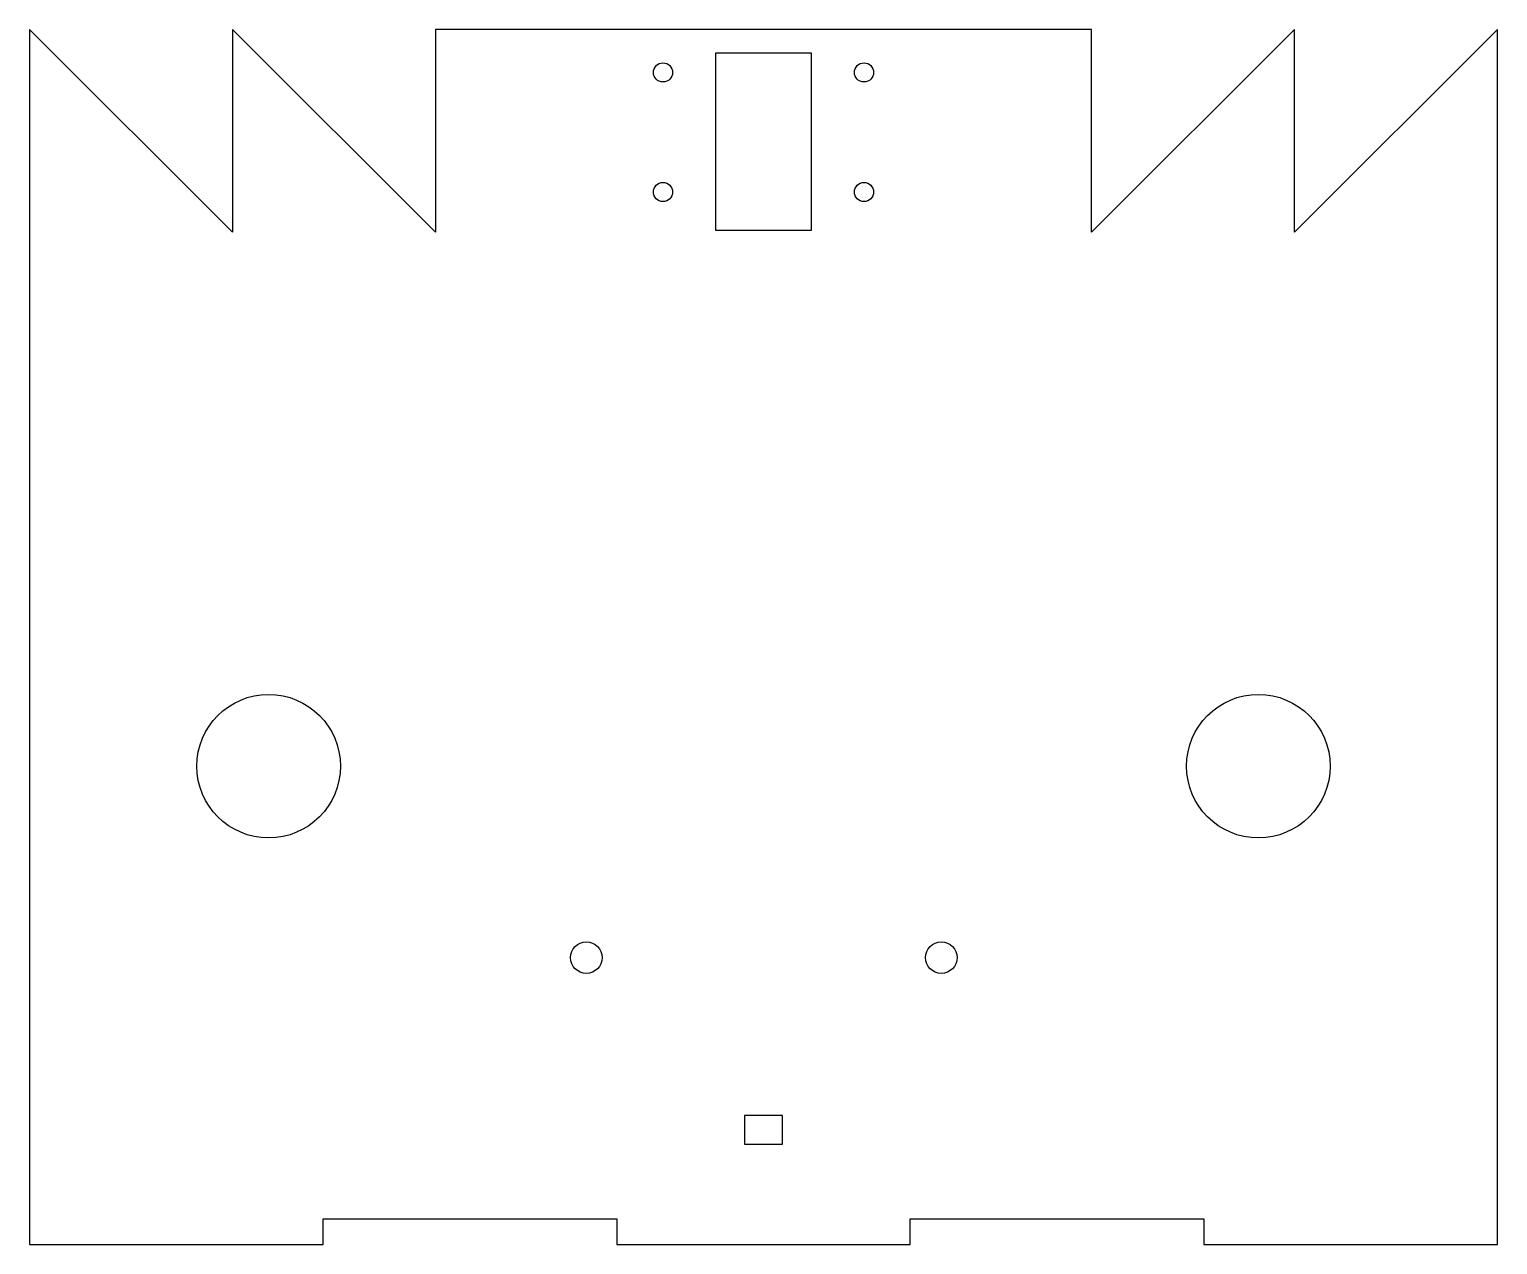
# Model space of a CAD drawing. Header units: millimetres. Extents: x -77 to 77, y -28 to 99.
import ezdxf

# ---------------------------------------------------------------- set-up
doc = ezdxf.new("R2010")
doc.units = ezdxf.units.MM

msp = doc.modelspace()

# ---------------------------------------------------------------- linework, layer by layer
at = {"color": 7, "linetype": 'Continuous', "lineweight": 25}
for p, q in [((-76.7, 99), (-76.7, -28)), ((-55.49, 77.79), (-76.7, 99)), ((-55.49, 99), (-55.49, 77.79)), ((-34.27, 77.79), (-55.49, 99)), ((-34.27, 99), (-34.27, 77.79)), ((34.27, 99), (-34.27, 99)), ((34.27, 77.79), (34.27, 99)), ((55.49, 99), (34.27, 77.79)), ((55.49, 77.79), (55.49, 99)), ((76.7, 99), (55.49, 77.79)), ((76.7, -28), (76.7, 99)), ((5, 96.5), (-5, 96.5)), ((-5, 96.5), (-5, 78)), ((5, 78), (5, 96.5)), ((-5, 78), (5, 78)), ((2, -14.5), (-2, -14.5)), ((-2, -14.5), (-2, -17.5)), ((2, -17.5), (2, -14.5)), ((-2, -17.5), (2, -17.5)), ((-46.02, -28), (-46.02, -25.3)), ((-46.02, -25.3), (-15.34, -25.3)), ((-15.34, -25.3), (-15.34, -28)), ((15.34, -25.3), (46.02, -25.3)), ((15.34, -28), (15.34, -25.3)), ((46.02, -25.3), (46.02, -28)), ((-76.7, -28), (-46.02, -28)), ((-15.34, -28), (15.34, -28)), ((46.02, -28), (76.7, -28))]:
    msp.add_line(p, q, dxfattribs=at)
for centre, radius in [((-10.5, 94.5), 1), ((10.5, 94.5), 1), ((-10.5, 82), 1), ((10.5, 82), 1), ((-51.7, 22), 7.5), ((51.7, 22), 7.5), ((-18.5, 2), 1.65), ((18.57, 2), 1.65)]:
    msp.add_circle(centre, radius, dxfattribs=at)

doc.saveas('drawing.dxf')
